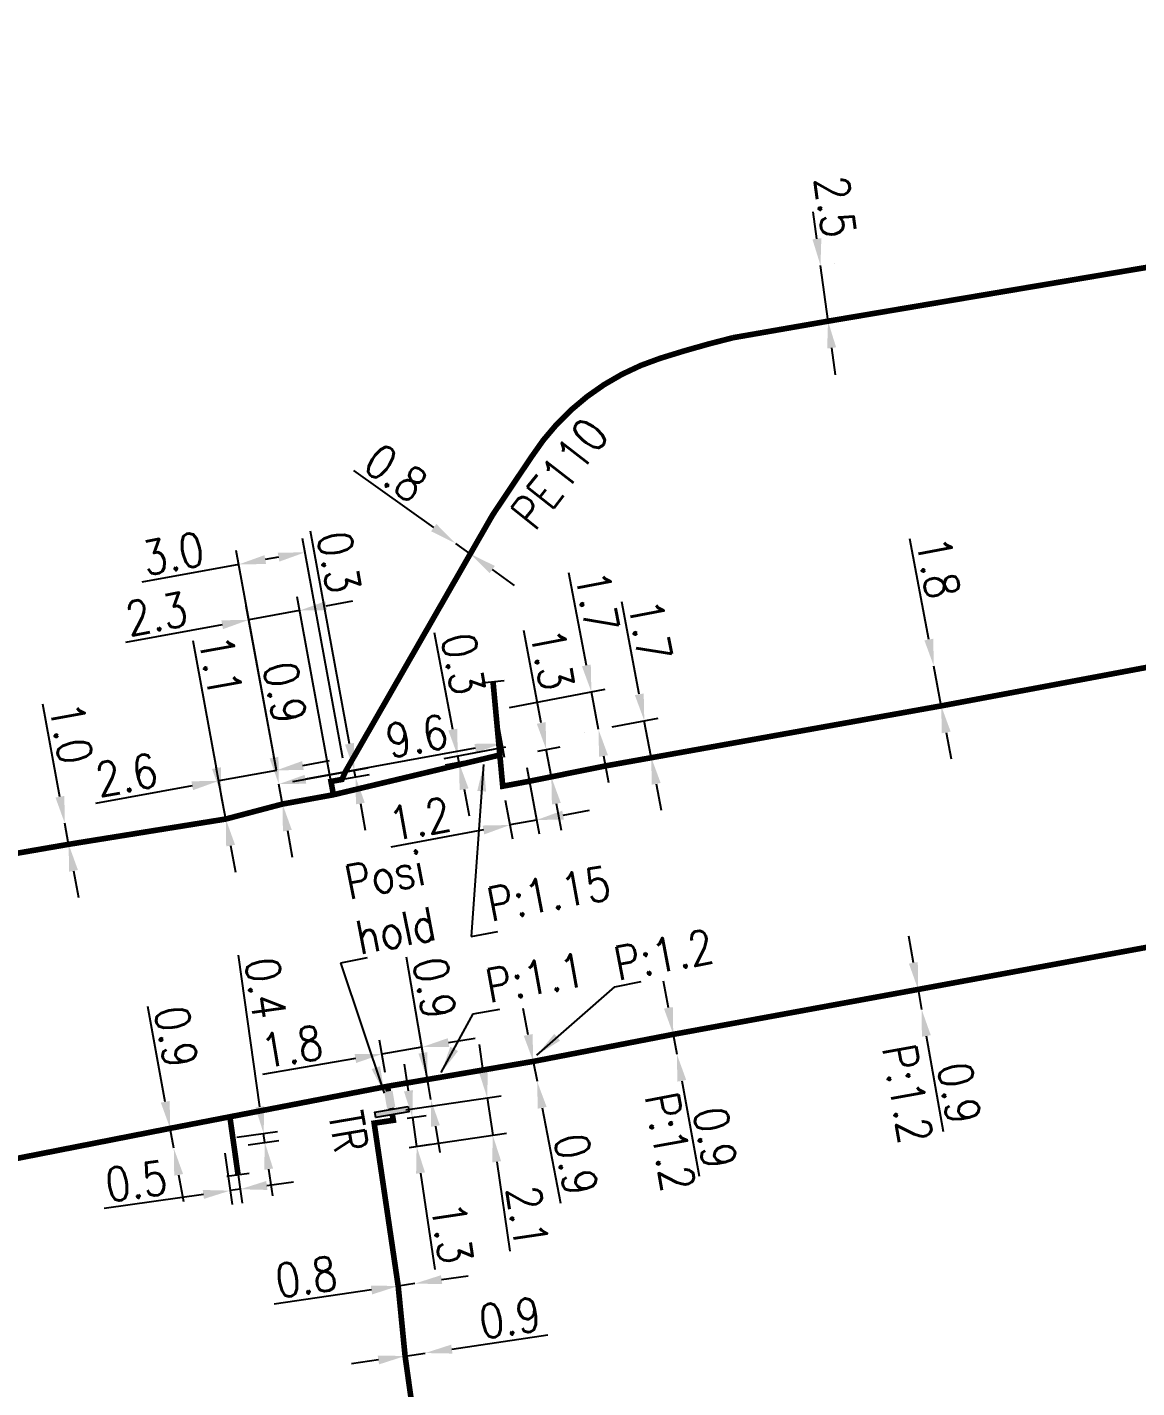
# Model space of a CAD drawing. Header units: millimetres. Extents: x 149996 to 151004, y 126998 to 128018.
# Drawn here: x 150093.6 to 150142.9, y 127905.1 to 127965.6 of the extents above; entities that cross this region are included whole.
import ezdxf
from ezdxf.enums import TextEntityAlignment as Align

# ---------------------------------------------------------------- set-up
doc = ezdxf.new("R2010")
doc.units = ezdxf.units.MM
doc.header["$PDMODE"] = 34
doc.linetypes.add('L_25_AP', pattern=[2000, 1000, 1000])
doc.linetypes.add('L_25_PE', pattern=[2000, 1000, 1000])
doc.layers.get('0').update_dxf_attribs({"linetype": 'CONTINUOUS'})
doc.layers.get('DEFPOINTS').update_dxf_attribs({"linetype": 'CONTINUOUS'})
doc.layers.add('L_150', color=1, linetype='CONTINUOUS')
doc.layers.add('L_340', color=7, linetype='CONTINUOUS')
doc.styles.add('G_ROMANS', font='ROMANS.SHX', dxfattribs={"width": 0.75})
doc.styles.get("Standard").update_dxf_attribs({"font": 'romans.shx', "width": 0.85})
doc.dimstyles.get("Standard").update_dxf_attribs({"dimtxt": 1.5, "dimasz": 1.2, "dimexe": 0.625, "dimexo": 0.625, "dimgap": 0.25, "dimtad": 1, "dimdec": 1, "dimzin": 0, "dimdsep": 46, "dimtxsty": 'Standard', "dimcen": -0.5, "dimadec": 0, "dimazin": 0, "dimtfac": 1, "dimtdec": 1, "dimtmove": 0, "dimatfit": 3, "dimfxl": 0, "dimtolj": 1, "dimtzin": 0, "dimarcsym": 0})

# ---------------------------------------------------------------- blocks, each defined once
blk = doc.blocks.new('*D0')
at = {"layer": 'DEFPOINTS', "color": 0, "linetype": 'Continuous', "transparency": 16777216}
for p in [(150112.656, 127942.627), (150112.656, 127942.627), (150113.306, 127942.161)]:
    blk.add_point(p, dxfattribs=at)
at = {"layer": 'L_150', "color": 0, "linetype": 'Continuous', "lineweight": -2, "transparency": 16777216}
for p, q in [((150111.681, 127943.326), (150108.128, 127945.874)), ((150113.306, 127942.161), (150112.656, 127942.627)), ((150114.281, 127941.462), (150115.256, 127940.762))]:
    blk.add_line(p, q, dxfattribs=at)
at = {"layer": 'L_150', "color": 0, "linetype": 'Continuous', "transparency": 16777216}
for points in [[(150111.797, 127943.489), (150111.564, 127943.164), (150112.656, 127942.627)], [(150114.398, 127941.624), (150114.165, 127941.299), (150113.306, 127942.161)]]:
    blk.add_solid(points, dxfattribs=at)
at = {"layer": 'L_150', "color": 0, "linetype": 'Continuous', "transparency": 16777216, "insert": (150109.999, 127945.762), "char_height": 1.5, "attachment_point": 5, "rotation": 324.35893}
blk.add_mtext('\\A1;0.8', dxfattribs=at)
blk = doc.blocks.new('*D1')
at = {"layer": 'DEFPOINTS', "color": 0, "linetype": 'Continuous', "transparency": 16777216}
for p in [(150128.872, 127954.984), (150128.872, 127954.984), (150129.207, 127952.506)]:
    blk.add_point(p, dxfattribs=at)
at = {"layer": 'L_150', "color": 0, "linetype": 'Continuous', "lineweight": -2, "transparency": 16777216}
for p, q in [((150128.712, 127956.173), (150128.552, 127957.362)), ((150129.207, 127952.506), (150128.872, 127954.984)), ((150129.492, 127955.067), (150129.492, 127955.067)), ((150129.826, 127952.59), (150129.826, 127952.59)), ((150129.367, 127951.317), (150129.528, 127950.128))]:
    blk.add_line(p, q, dxfattribs=at)
at = {"layer": 'L_150', "color": 0, "linetype": 'Continuous', "transparency": 16777216}
for points in [[(150128.91, 127956.2), (150128.514, 127956.146), (150128.872, 127954.984)], [(150129.565, 127951.344), (150129.169, 127951.29), (150129.207, 127952.506)]]:
    blk.add_solid(points, dxfattribs=at)
at = {"layer": 'L_150', "color": 0, "linetype": 'Continuous', "transparency": 16777216, "insert": (150129.529, 127957.595), "char_height": 1.5, "attachment_point": 5, "rotation": 277.68496}
blk.add_mtext('\\A1;2.5', dxfattribs=at)
blk = doc.blocks.new('*D6')
at = {"layer": 'DEFPOINTS', "color": 0, "linetype": 'Continuous', "transparency": 16777216}
for p in [(150103.458, 127939.227), (150104.797, 127931.923), (150107.222, 127931.451)]:
    blk.add_point(p, dxfattribs=at)
at = {"layer": 'L_150', "color": 0, "linetype": 'Continuous', "lineweight": -2, "transparency": 16777216}
for p, q in [((150107.109, 127932.066), (150105.608, 127940.256)), ((150106.901, 127939.858), (150108.081, 127940.074)), ((150104.685, 127932.538), (150103.346, 127939.842)), ((150105.721, 127939.641), (150103.458, 127939.227)), ((150102.278, 127939.01), (150097.978, 127938.222))]:
    blk.add_line(p, q, dxfattribs=at)
at = {"layer": 'L_150', "color": 0, "linetype": 'Continuous', "transparency": 16777216}
for points in [[(150106.865, 127940.055), (150106.937, 127939.661), (150105.721, 127939.641)], [(150102.242, 127939.207), (150102.314, 127938.814), (150103.458, 127939.227)]]:
    blk.add_solid(points, dxfattribs=at)
at = {"layer": 'L_150', "color": 0, "linetype": 'Continuous', "transparency": 16777216, "insert": (150099.358, 127939.492), "char_height": 1.5, "attachment_point": 5, "rotation": 10.38832}
blk.add_mtext('\\A1;2.3', dxfattribs=at)
blk = doc.blocks.new('*D7')
at = {"layer": 'DEFPOINTS', "color": 0, "linetype": 'Continuous', "transparency": 16777216}
for p in [(150108.15, 127932.538), (150104.797, 127931.923), (150107.114, 127932.043)]:
    blk.add_point(p, dxfattribs=at)
at = {"layer": 'L_150', "color": 0, "linetype": 'Continuous', "lineweight": -2, "transparency": 16777216}
for p, q in [((150107.934, 127933.718), (150106.2, 127943.173)), ((150105.412, 127932.036), (150108.765, 127932.65)), ((150107.728, 127932.155), (150108.819, 127932.355)), ((150108.204, 127932.243), (150108.15, 127932.538)), ((150108.421, 127931.062), (150108.637, 127929.882))]:
    blk.add_line(p, q, dxfattribs=at)
at = {"layer": 'L_150', "color": 0, "linetype": 'Continuous', "transparency": 16777216}
for points in [[(150108.13, 127933.754), (150107.737, 127933.682), (150108.15, 127932.538)], [(150108.617, 127931.098), (150108.224, 127931.026), (150108.204, 127932.243)]]:
    blk.add_solid(points, dxfattribs=at)
at = {"layer": 'L_150', "color": 0, "linetype": 'Continuous', "transparency": 16777216, "insert": (150107.47, 127941.794), "char_height": 1.5, "attachment_point": 5, "rotation": 280.38832}
blk.add_mtext('\\A1;0.3', dxfattribs=at)
blk = doc.blocks.new('*D8')
at = {"layer": 'DEFPOINTS', "color": 0, "linetype": 'Continuous', "transparency": 16777216}
for p in [(150103.013, 127941.691), (150107.748, 127932.462), (150104.797, 127931.923)]:
    blk.add_point(p, dxfattribs=at)
at = {"layer": 'L_150', "color": 0, "linetype": 'Continuous', "lineweight": -2, "transparency": 16777216}
for p, q in [((150107.636, 127933.077), (150105.851, 127942.845)), ((150104.685, 127932.538), (150102.9, 127942.305)), ((150104.783, 127942.014), (150104.193, 127941.906)), ((150103.013, 127941.691), (150098.712, 127940.905))]:
    blk.add_line(p, q, dxfattribs=at)
at = {"layer": 'L_150', "color": 0, "linetype": 'Continuous', "transparency": 16777216}
for points in [[(150104.157, 127942.103), (150104.229, 127941.71), (150103.013, 127941.691)], [(150104.747, 127942.211), (150104.819, 127941.817), (150105.964, 127942.23)]]:
    blk.add_solid(points, dxfattribs=at)
at = {"layer": 'L_150', "color": 0, "linetype": 'Continuous', "transparency": 16777216, "insert": (150100.092, 127942.174), "char_height": 1.5, "attachment_point": 5, "rotation": 10.35436}
blk.add_mtext('\\A1;3.0', dxfattribs=at)
blk = doc.blocks.new('*D9')
at = {"layer": 'DEFPOINTS', "color": 0, "linetype": 'Continuous', "transparency": 16777216}
for p in [(150104.797, 127931.923), (150104.797, 127931.923), (150107.222, 127931.451)]:
    blk.add_point(p, dxfattribs=at)
at = {"layer": 'L_150', "color": 0, "linetype": 'Continuous', "lineweight": -2, "transparency": 16777216}
for p, q in [((150104.582, 127933.104), (150103.807, 127937.344)), ((150104.959, 127931.038), (150104.797, 127931.923)), ((150106.607, 127931.339), (150104.344, 127930.925)), ((150105.175, 127929.857), (150105.39, 127928.677))]:
    blk.add_line(p, q, dxfattribs=at)
at = {"layer": 'L_150', "color": 0, "linetype": 'Continuous', "transparency": 16777216}
for points in [[(150104.778, 127933.14), (150104.385, 127933.068), (150104.797, 127931.923)], [(150105.371, 127929.893), (150104.978, 127929.821), (150104.959, 127931.038)]]:
    blk.add_solid(points, dxfattribs=at)
at = {"layer": 'L_150', "color": 0, "linetype": 'Continuous', "transparency": 16777216, "insert": (150105.07, 127935.994), "char_height": 1.5, "attachment_point": 5, "rotation": 280.35436}
blk.add_mtext('\\A1;0.9', dxfattribs=at)
blk = doc.blocks.new('*D499')
at = {"layer": 'DEFPOINTS', "color": 0, "linetype": 'Continuous', "transparency": 16777216}
for p in [(150133.908, 127937.172), (150133.908, 127937.172), (150134.239, 127935.403)]:
    blk.add_point(p, dxfattribs=at)
at = {"layer": 'L_150', "color": 0, "linetype": 'Continuous', "lineweight": -2, "transparency": 16777216}
for p, q in [((150133.687, 127938.351), (150132.849, 127942.836)), ((150134.239, 127935.403), (150133.908, 127937.172)), ((150134.459, 127934.223), (150134.68, 127933.043))]:
    blk.add_line(p, q, dxfattribs=at)
at = {"layer": 'L_150', "color": 0, "linetype": 'Continuous', "transparency": 16777216}
for points in [[(150133.884, 127938.388), (150133.491, 127938.315), (150133.908, 127937.172)], [(150134.656, 127934.26), (150134.263, 127934.186), (150134.239, 127935.403)]]:
    blk.add_solid(points, dxfattribs=at)
at = {"layer": 'L_150', "color": 0, "linetype": 'Continuous', "transparency": 16777216, "insert": (150134.107, 127941.551), "char_height": 1.5, "attachment_point": 5, "rotation": 280.58838}
blk.add_mtext('\\A1;1.8', dxfattribs=at)
blk = doc.blocks.new('*D500')
at = {"layer": 'DEFPOINTS', "color": 0, "linetype": 'Continuous', "transparency": 16777216}
for p in [(150116.68, 127933.464), (150115.697, 127933.28), (150115.927, 127932.051)]:
    blk.add_point(p, dxfattribs=at)
at = {"layer": 'L_150', "color": 0, "linetype": 'Continuous', "lineweight": -2, "transparency": 16777216}
for p, q in [((150116.46, 127934.643), (150115.69, 127938.761)), ((150116.312, 127933.395), (150117.294, 127933.579)), ((150116.91, 127932.235), (150116.68, 127933.464)), ((150116.541, 127932.166), (150117.524, 127932.35)), ((150117.13, 127931.056), (150117.351, 127929.876))]:
    blk.add_line(p, q, dxfattribs=at)
at = {"layer": 'L_150', "color": 0, "linetype": 'Continuous', "transparency": 16777216}
for points in [[(150116.656, 127934.68), (150116.263, 127934.607), (150116.68, 127933.464)], [(150117.327, 127931.092), (150116.934, 127931.019), (150116.91, 127932.235)]]:
    blk.add_solid(points, dxfattribs=at)
at = {"layer": 'L_150', "color": 0, "linetype": 'Continuous', "transparency": 16777216, "insert": (150116.947, 127937.476), "char_height": 1.5, "attachment_point": 5, "rotation": 280.58838}
blk.add_mtext('\\A1;1.3', dxfattribs=at)
blk = doc.blocks.new('*D501')
at = {"layer": 'DEFPOINTS', "color": 0, "linetype": 'Continuous', "transparency": 16777216}
for p in [(150115.486, 127933.689), (150112.751, 127933.171), (150114.619, 127933.219)]:
    blk.add_point(p, dxfattribs=at)
at = {"layer": 'L_150', "color": 0, "linetype": 'Continuous', "lineweight": -2, "transparency": 16777216}
for p, q in [((150112.528, 127934.351), (150111.716, 127938.646)), ((150114.872, 127933.572), (150112.137, 127933.055)), ((150114.005, 127933.103), (150112.192, 127932.761)), ((150112.806, 127932.877), (150112.751, 127933.171)), ((150113.029, 127931.698), (150113.252, 127930.518))]:
    blk.add_line(p, q, dxfattribs=at)
at = {"layer": 'L_150', "color": 0, "linetype": 'Continuous', "transparency": 16777216}
for points in [[(150112.724, 127934.388), (150112.331, 127934.313), (150112.751, 127933.171)], [(150113.226, 127931.735), (150112.833, 127931.66), (150112.806, 127932.877)]]:
    blk.add_solid(points, dxfattribs=at)
at = {"layer": 'L_150', "color": 0, "linetype": 'Continuous', "transparency": 16777216, "insert": (150112.993, 127937.274), "char_height": 1.5, "attachment_point": 5, "rotation": 280.70717}
blk.add_mtext('\\A1;0.3', dxfattribs=at)
blk = doc.blocks.new('*D502')
at = {"layer": 'DEFPOINTS', "color": 0, "linetype": 'Continuous', "transparency": 16777216}
for p in [(150121.041, 127934.739), (150119.004, 127934.354), (150119.31, 127932.733)]:
    blk.add_point(p, dxfattribs=at)
at = {"layer": 'L_150', "color": 0, "linetype": 'Continuous', "lineweight": -2, "transparency": 16777216}
for p, q in [((150120.818, 127935.918), (150120.04, 127940.034)), ((150119.618, 127934.47), (150121.655, 127934.855)), ((150121.347, 127933.118), (150121.041, 127934.739)), ((150119.925, 127932.849), (150121.962, 127933.234)), ((150121.57, 127931.939), (150121.793, 127930.759))]:
    blk.add_line(p, q, dxfattribs=at)
at = {"layer": 'L_150', "color": 0, "linetype": 'Continuous', "transparency": 16777216}
for points in [[(150121.014, 127935.955), (150120.621, 127935.881), (150121.041, 127934.739)], [(150121.767, 127931.976), (150121.374, 127931.901), (150121.347, 127933.118)]]:
    blk.add_solid(points, dxfattribs=at)
at = {"layer": 'L_150', "color": 0, "linetype": 'Continuous', "transparency": 16777216, "insert": (150121.3, 127938.752), "char_height": 1.5, "attachment_point": 5, "rotation": 280.70717}
blk.add_mtext('\\A1;1.7', dxfattribs=at)
blk = doc.blocks.new('*D503')
at = {"layer": 'DEFPOINTS', "color": 0, "linetype": 'Continuous', "transparency": 16777216}
for p in [(150114.433, 127935.22), (150119.004, 127934.354), (150119.004, 127934.354)]:
    blk.add_point(p, dxfattribs=at)
at = {"layer": 'L_340', "color": 0, "linetype": 'Continuous', "lineweight": -2, "transparency": 16777216}
for p, q in [((150118.465, 127937.203), (150117.687, 127941.32)), ((150115.047, 127935.336), (150119.302, 127936.14)), ((150119.004, 127934.354), (150118.688, 127936.024)), ((150118.39, 127934.238), (150118.39, 127934.238)), ((150119.227, 127933.175), (150119.45, 127931.996))]:
    blk.add_line(p, q, dxfattribs=at)
at = {"layer": 'L_340', "color": 0, "linetype": 'Continuous', "transparency": 16777216}
for points in [[(150118.662, 127937.24), (150118.269, 127937.166), (150118.688, 127936.024)], [(150119.423, 127933.212), (150119.03, 127933.138), (150119.004, 127934.354)]]:
    blk.add_solid(points, dxfattribs=at)
at = {"layer": 'L_340', "color": 0, "linetype": 'Continuous', "transparency": 16777216, "insert": (150118.947, 127940.037), "char_height": 1.5, "attachment_point": 5, "rotation": 280.70717}
blk.add_mtext('\\A1;1.7', dxfattribs=at)
blk = doc.blocks.new('*D504')
at = {"layer": 'DEFPOINTS', "color": 0, "linetype": 'Continuous', "transparency": 16777216}
for p in [(150114.433, 127935.22), (150104.797, 127931.923), (150104.797, 127931.923)]:
    blk.add_point(p, dxfattribs=at)
at = {"layer": 'L_340', "color": 0, "linetype": 'Continuous', "lineweight": -2, "transparency": 16777216}
for p, q in [((150114.546, 127934.605), (150114.817, 127933.119)), ((150113.524, 127933.518), (150105.978, 127932.139))]:
    blk.add_line(p, q, dxfattribs=at)
at = {"layer": 'L_340', "color": 0, "linetype": 'Continuous', "transparency": 16777216}
for points in [[(150113.489, 127933.714), (150113.56, 127933.321), (150114.705, 127933.733)], [(150105.942, 127932.336), (150106.014, 127931.942), (150104.797, 127931.923)]]:
    blk.add_solid(points, dxfattribs=at)
at = {"layer": 'L_340', "color": 0, "linetype": 'Continuous', "transparency": 16777216, "insert": (150110.929, 127934.06), "char_height": 1.5, "attachment_point": 5, "rotation": 10.35436}
blk.add_mtext('\\A1;9.6', dxfattribs=at)
blk = doc.blocks.new('*D505')
at = {"layer": 'DEFPOINTS', "color": 0, "linetype": 'Continuous', "transparency": 16777216}
for p in [(150115.697, 127933.28), (150114.748, 127931.831), (150115.07, 127930.107)]:
    blk.add_point(p, dxfattribs=at)
at = {"layer": 'L_150', "color": 0, "linetype": 'Continuous', "lineweight": -2, "transparency": 16777216}
for p, q in [((150115.812, 127932.666), (150116.364, 127929.713)), ((150114.862, 127931.217), (150115.185, 127929.492)), ((150117.429, 127930.548), (150118.609, 127930.768)), ((150113.89, 127929.886), (150109.772, 127929.116)), ((150116.249, 127930.327), (150115.07, 127930.107))]:
    blk.add_line(p, q, dxfattribs=at)
at = {"layer": 'L_150', "color": 0, "linetype": 'Continuous', "transparency": 16777216}
for points in [[(150117.392, 127930.744), (150117.466, 127930.351), (150116.249, 127930.327)], [(150113.854, 127930.083), (150113.927, 127929.689), (150115.07, 127930.107)]]:
    blk.add_solid(points, dxfattribs=at)
at = {"layer": 'L_150', "color": 0, "linetype": 'Continuous', "transparency": 16777216, "insert": (150111.058, 127930.374), "char_height": 1.5, "attachment_point": 5, "rotation": 10.58838}
blk.add_mtext('\\A1;1.2', dxfattribs=at)
blk = doc.blocks.new('*D506')
at = {"layer": 'DEFPOINTS', "color": 0, "linetype": 'Continuous', "transparency": 16777216}
for p in [(150104.797, 127931.923), (150104.797, 127931.923), (150104.959, 127931.038)]:
    blk.add_point(p, dxfattribs=at)
at = {"layer": 'L_150', "color": 0, "linetype": 'Continuous', "lineweight": -2, "transparency": 16777216}
for p, q in [((150104.582, 127933.104), (150103.807, 127937.344)), ((150104.959, 127931.038), (150104.797, 127931.923)), ((150105.175, 127929.857), (150105.39, 127928.677))]:
    blk.add_line(p, q, dxfattribs=at)
at = {"layer": 'L_150', "color": 0, "linetype": 'Continuous', "transparency": 16777216}
for points in [[(150104.778, 127933.14), (150104.385, 127933.068), (150104.797, 127931.923)], [(150105.371, 127929.893), (150104.978, 127929.821), (150104.959, 127931.038)]]:
    blk.add_solid(points, dxfattribs=at)
at = {"layer": 'L_150', "color": 0, "linetype": 'Continuous', "transparency": 16777216, "insert": (150105.07, 127935.994), "char_height": 1.5, "attachment_point": 5, "rotation": 280.35436}
blk.add_mtext('\\A1;0.9', dxfattribs=at)
blk = doc.blocks.new('*D507')
at = {"layer": 'DEFPOINTS', "color": 0, "linetype": 'Continuous', "transparency": 16777216}
for p in [(150095.282, 127930.183), (150095.282, 127930.183), (150095.454, 127929.248)]:
    blk.add_point(p, dxfattribs=at)
at = {"layer": 'L_150', "color": 0, "linetype": 'Continuous', "lineweight": -2, "transparency": 16777216}
for p, q in [((150095.066, 127931.363), (150094.311, 127935.484)), ((150095.454, 127929.248), (150095.282, 127930.183)), ((150095.67, 127928.068), (150095.887, 127926.888))]:
    blk.add_line(p, q, dxfattribs=at)
at = {"layer": 'L_150', "color": 0, "linetype": 'Continuous', "transparency": 16777216}
for points in [[(150095.263, 127931.399), (150094.869, 127931.327), (150095.282, 127930.183)], [(150095.867, 127928.104), (150095.473, 127928.032), (150095.454, 127929.248)]]:
    blk.add_solid(points, dxfattribs=at)
at = {"layer": 'L_150', "color": 0, "linetype": 'Continuous', "transparency": 16777216, "insert": (150095.564, 127934.194), "char_height": 1.5, "attachment_point": 5, "rotation": 280.38832}
blk.add_mtext('\\A1;1.0', dxfattribs=at)
blk = doc.blocks.new('*D508')
at = {"layer": 'DEFPOINTS', "color": 0, "linetype": 'Continuous', "transparency": 16777216}
for p in [(150104.685, 127932.536), (150104.797, 127931.923), (150102.438, 127930.372)]:
    blk.add_point(p, dxfattribs=at)
at = {"layer": 'L_150', "color": 0, "linetype": 'Continuous', "lineweight": -2, "transparency": 16777216}
for p, q in [((150104.685, 127932.538), (150104.573, 127933.151)), ((150105.866, 127932.752), (150107.046, 127932.967)), ((150102.325, 127930.987), (150102.015, 127932.683)), ((150104.685, 127932.536), (150102.128, 127932.069)), ((150100.947, 127931.853), (150096.647, 127931.067))]:
    blk.add_line(p, q, dxfattribs=at)
at = {"layer": 'L_150', "color": 0, "linetype": 'Continuous', "transparency": 16777216}
for points in [[(150105.83, 127932.948), (150105.902, 127932.555), (150104.685, 127932.536)], [(150100.911, 127932.05), (150100.983, 127931.656), (150102.128, 127932.069)]]:
    blk.add_solid(points, dxfattribs=at)
at = {"layer": 'L_150', "color": 0, "linetype": 'Continuous', "transparency": 16777216, "insert": (150098.027, 127932.336), "char_height": 1.5, "attachment_point": 5, "rotation": 10.35436}
blk.add_mtext('\\A1;2.6', dxfattribs=at)
blk = doc.blocks.new('*D509')
at = {"layer": 'DEFPOINTS', "color": 0, "linetype": 'Continuous', "transparency": 16777216}
for p in [(150102.24, 127931.454), (150102.24, 127931.454), (150102.438, 127930.372)]:
    blk.add_point(p, dxfattribs=at)
at = {"layer": 'L_150', "color": 0, "linetype": 'Continuous', "lineweight": -2, "transparency": 16777216}
for p, q in [((150102.024, 127932.635), (150100.99, 127938.294)), ((150102.438, 127930.372), (150102.24, 127931.454)), ((150102.653, 127929.192), (150102.869, 127928.011))]:
    blk.add_line(p, q, dxfattribs=at)
at = {"layer": 'L_150', "color": 0, "linetype": 'Continuous', "transparency": 16777216}
for points in [[(150102.221, 127932.671), (150101.827, 127932.599), (150102.24, 127931.454)], [(150102.85, 127929.228), (150102.456, 127929.156), (150102.438, 127930.372)]]:
    blk.add_solid(points, dxfattribs=at)
at = {"layer": 'L_150', "color": 0, "linetype": 'Continuous', "transparency": 16777216, "insert": (150102.21, 127937.182), "char_height": 1.5, "attachment_point": 5, "rotation": 280.35436}
blk.add_mtext('\\A1;1.1', dxfattribs=at)
blk = doc.blocks.new('*D540')
at = {"layer": 'DEFPOINTS', "color": 0, "linetype": 'Continuous', "transparency": 16777216}
for p in [(150133.21, 127922.796), (150133.367, 127921.91), (150133.367, 127921.91)]:
    blk.add_point(p, dxfattribs=at)
at = {"layer": 'L_150', "color": 0, "linetype": 'Continuous', "lineweight": -2, "transparency": 16777216}
for p, q in [((150133, 127923.978), (150132.791, 127925.159)), ((150133.21, 127922.796), (150133.367, 127921.91)), ((150133.576, 127920.728), (150134.328, 127916.483))]:
    blk.add_line(p, q, dxfattribs=at)
at = {"layer": 'L_150', "color": 0, "linetype": 'Continuous', "transparency": 16777216}
for points in [[(150133.197, 127924.012), (150132.803, 127923.943), (150133.21, 127922.796)], [(150133.773, 127920.763), (150133.379, 127920.693), (150133.367, 127921.91)]]:
    blk.add_solid(points, dxfattribs=at)
at = {"layer": 'L_150', "color": 0, "linetype": 'Continuous', "transparency": 16777216, "insert": (150135.041, 127918.189), "char_height": 1.5, "attachment_point": 5, "rotation": 280.04581}
blk.add_mtext('\\A1;0.9', dxfattribs=at)
blk = doc.blocks.new('*D541')
at = {"layer": 'DEFPOINTS', "color": 0, "linetype": 'Continuous', "transparency": 16777216}
for p in [(150122.328, 127920.799), (150122.49, 127919.913), (150122.49, 127919.913)]:
    blk.add_point(p, dxfattribs=at)
at = {"layer": 'L_150', "color": 0, "linetype": 'Continuous', "lineweight": -2, "transparency": 16777216}
for p, q in [((150122.111, 127921.979), (150121.895, 127923.159)), ((150122.328, 127920.799), (150122.49, 127919.913)), ((150122.707, 127918.733), (150123.485, 127914.493))]:
    blk.add_line(p, q, dxfattribs=at)
at = {"layer": 'L_150', "color": 0, "linetype": 'Continuous', "transparency": 16777216}
for points in [[(150122.308, 127922.015), (150121.915, 127921.943), (150122.328, 127920.799)], [(150122.904, 127918.769), (150122.51, 127918.697), (150122.49, 127919.913)]]:
    blk.add_solid(points, dxfattribs=at)
at = {"layer": 'L_150', "color": 0, "linetype": 'Continuous', "transparency": 16777216, "insert": (150124.188, 127916.203), "char_height": 1.5, "attachment_point": 5, "rotation": 280.40124}
blk.add_mtext('\\A1;0.9', dxfattribs=at)
blk = doc.blocks.new('*D542')
at = {"layer": 'DEFPOINTS', "color": 0, "linetype": 'Continuous', "transparency": 16777216}
for p in [(150116.105, 127919.596), (150116.276, 127918.712), (150116.276, 127918.712)]:
    blk.add_point(p, dxfattribs=at)
at = {"layer": 'L_150', "color": 0, "linetype": 'Continuous', "lineweight": -2, "transparency": 16777216}
for p, q in [((150115.877, 127920.774), (150115.65, 127921.952)), ((150116.105, 127919.596), (150116.276, 127918.712)), ((150116.504, 127917.534), (150117.322, 127913.301))]:
    blk.add_line(p, q, dxfattribs=at)
at = {"layer": 'L_150', "color": 0, "linetype": 'Continuous', "transparency": 16777216}
for points in [[(150116.074, 127920.812), (150115.681, 127920.736), (150116.105, 127919.596)], [(150116.7, 127917.572), (150116.307, 127917.496), (150116.276, 127918.712)]]:
    blk.add_solid(points, dxfattribs=at)
at = {"layer": 'L_150', "color": 0, "linetype": 'Continuous', "transparency": 16777216, "insert": (150118.008, 127915.018), "char_height": 1.5, "attachment_point": 5, "rotation": 280.94156}
blk.add_mtext('\\A1;0.9', dxfattribs=at)
blk = doc.blocks.new('*D543')
at = {"layer": 'DEFPOINTS', "color": 0, "linetype": 'Continuous', "transparency": 16777216}
for p in [(150111.4, 127918.792), (150111.552, 127917.905), (150111.552, 127917.905)]:
    blk.add_point(p, dxfattribs=at)
at = {"layer": 'L_150', "color": 0, "linetype": 'Continuous', "lineweight": -2, "transparency": 16777216}
for p, q in [((150111.198, 127919.975), (150110.472, 127924.224)), ((150111.552, 127917.905), (150111.4, 127918.792)), ((150111.754, 127916.722), (150111.956, 127915.539))]:
    blk.add_line(p, q, dxfattribs=at)
at = {"layer": 'L_150', "color": 0, "linetype": 'Continuous', "transparency": 16777216}
for points in [[(150111.396, 127920.009), (150111.001, 127919.941), (150111.4, 127918.792)], [(150111.951, 127916.756), (150111.557, 127916.688), (150111.552, 127917.905)]]:
    blk.add_solid(points, dxfattribs=at)
at = {"layer": 'L_150', "color": 0, "linetype": 'Continuous', "transparency": 16777216, "insert": (150111.72, 127922.859), "char_height": 1.5, "attachment_point": 5, "rotation": 279.69445}
blk.add_mtext('\\A1;0.9', dxfattribs=at)
blk = doc.blocks.new('*D544')
at = {"layer": 'DEFPOINTS', "color": 0, "linetype": 'Continuous', "transparency": 16777216}
for p in [(150111.155, 127920.229), (150109.626, 127918.489), (150111.552, 127917.905)]:
    blk.add_point(p, dxfattribs=at)
at = {"layer": 'L_150', "color": 0, "linetype": 'Continuous', "lineweight": -2, "transparency": 16777216}
for p, q in [((150111.447, 127918.521), (150111.05, 127920.845)), ((150109.521, 127919.105), (150109.276, 127920.541)), ((150111.155, 127920.229), (150109.381, 127919.925)), ((150112.338, 127920.431), (150113.521, 127920.633)), ((150108.198, 127919.723), (150104.068, 127919.018))]:
    blk.add_line(p, q, dxfattribs=at)
at = {"layer": 'L_150', "color": 0, "linetype": 'Continuous', "transparency": 16777216}
for points in [[(150112.304, 127920.628), (150112.372, 127920.233), (150111.155, 127920.229)], [(150108.164, 127919.92), (150108.232, 127919.526), (150109.381, 127919.925)]]:
    blk.add_solid(points, dxfattribs=at)
at = {"layer": 'L_150', "color": 0, "linetype": 'Continuous', "transparency": 16777216, "insert": (150105.373, 127920.255), "char_height": 1.5, "attachment_point": 5, "rotation": 9.69445}
blk.add_mtext('\\A1;1.8', dxfattribs=at)
blk = doc.blocks.new('*D545')
at = {"layer": 'DEFPOINTS', "color": 0, "linetype": 'Continuous', "transparency": 16777216}
for p in [(150109.821, 127917.348), (150114.304, 127916.318), (150109.964, 127915.679)]:
    blk.add_point(p, dxfattribs=at)
at = {"layer": 'L_340', "color": 0, "linetype": 'Continuous', "lineweight": -2, "transparency": 16777216}
for p, q in [((150113.885, 127919.161), (150113.71, 127920.348)), ((150110.439, 127917.44), (150114.678, 127918.065)), ((150114.06, 127917.973), (150114.304, 127916.318)), ((150110.582, 127915.77), (150114.922, 127916.41)), ((150114.479, 127915.131), (150115.063, 127911.167))]:
    blk.add_line(p, q, dxfattribs=at)
at = {"layer": 'L_340', "color": 0, "linetype": 'Continuous', "transparency": 16777216}
for points in [[(150114.083, 127919.19), (150113.687, 127919.131), (150114.06, 127917.973)], [(150114.677, 127915.16), (150114.281, 127915.102), (150114.304, 127916.318)]]:
    blk.add_solid(points, dxfattribs=at)
at = {"layer": 'L_340', "color": 0, "linetype": 'Continuous', "transparency": 16777216, "insert": (150115.848, 127912.701), "char_height": 1.5, "attachment_point": 5, "rotation": 278.38683}
blk.add_mtext('\\A1;2.1', dxfattribs=at)
blk = doc.blocks.new('*D546')
at = {"layer": 'DEFPOINTS', "color": 0, "linetype": 'Continuous', "transparency": 16777216}
for p in [(150109.885, 127916.977), (150109.964, 127915.679), (150110.921, 127915.82)]:
    blk.add_point(p, dxfattribs=at)
at = {"layer": 'L_150', "color": 0, "linetype": 'Continuous', "lineweight": -2, "transparency": 16777216}
for p, q in [((150110.557, 127918.289), (150110.381, 127919.476)), ((150110.503, 127917.068), (150111.35, 127917.193)), ((150110.732, 127917.101), (150110.921, 127915.82)), ((150110.582, 127915.77), (150111.539, 127915.911)), ((150111.096, 127914.632), (150111.728, 127910.346))]:
    blk.add_line(p, q, dxfattribs=at)
at = {"layer": 'L_150', "color": 0, "linetype": 'Continuous', "transparency": 16777216}
for points in [[(150110.754, 127918.318), (150110.359, 127918.259), (150110.732, 127917.101)], [(150111.293, 127914.662), (150110.898, 127914.603), (150110.921, 127915.82)]]:
    blk.add_solid(points, dxfattribs=at)
at = {"layer": 'L_150', "color": 0, "linetype": 'Continuous', "transparency": 16777216, "insert": (150112.499, 127911.97), "char_height": 1.5, "attachment_point": 5, "rotation": 278.38683}
blk.add_mtext('\\A1;1.3', dxfattribs=at)
blk = doc.blocks.new('*D547')
at = {"layer": 'DEFPOINTS', "color": 0, "linetype": 'Continuous', "transparency": 16777216}
for p in [(150110.101, 127909.609), (150110.843, 127909.718), (150110.843, 127909.718)]:
    blk.add_point(p, dxfattribs=at)
at = {"layer": 'L_150', "color": 0, "linetype": 'Continuous', "lineweight": -2, "transparency": 16777216}
for p, q in [((150112.03, 127909.893), (150113.217, 127910.068)), ((150108.914, 127909.434), (150104.589, 127908.796)), ((150110.843, 127909.718), (150110.101, 127909.609))]:
    blk.add_line(p, q, dxfattribs=at)
at = {"layer": 'L_150', "color": 0, "linetype": 'Continuous', "transparency": 16777216}
for points in [[(150112.001, 127910.091), (150112.059, 127909.695), (150110.843, 127909.718)], [(150108.884, 127909.632), (150108.943, 127909.236), (150110.101, 127909.609)]]:
    blk.add_solid(points, dxfattribs=at)
at = {"layer": 'L_150', "color": 0, "linetype": 'Continuous', "transparency": 16777216, "insert": (150106.012, 127910.017), "char_height": 1.5, "attachment_point": 5, "rotation": 8.38683}
blk.add_mtext('\\A1;0.8', dxfattribs=at)
blk = doc.blocks.new('*D548')
at = {"layer": 'DEFPOINTS', "color": 0, "linetype": 'Continuous', "transparency": 16777216}
for p in [(150110.408, 127906.498), (150111.298, 127906.63), (150111.298, 127906.63)]:
    blk.add_point(p, dxfattribs=at)
at = {"layer": 'L_150', "color": 0, "linetype": 'Continuous', "lineweight": -2, "transparency": 16777216}
for p, q in [((150112.485, 127906.805), (150116.75, 127907.433)), ((150109.22, 127906.323), (150108.033, 127906.148)), ((150110.408, 127906.498), (150111.298, 127906.63))]:
    blk.add_line(p, q, dxfattribs=at)
at = {"layer": 'L_150', "color": 0, "linetype": 'Continuous', "transparency": 16777216}
for points in [[(150112.456, 127907.003), (150112.514, 127906.607), (150111.298, 127906.63)], [(150109.191, 127906.521), (150109.25, 127906.126), (150110.408, 127906.498)]]:
    blk.add_solid(points, dxfattribs=at)
at = {"layer": 'L_150', "color": 0, "linetype": 'Continuous', "transparency": 16777216, "insert": (150115.065, 127908.196), "char_height": 1.5, "attachment_point": 5, "rotation": 8.38683}
blk.add_mtext('\\A1;0.9', dxfattribs=at)
blk = doc.blocks.new('*D550')
at = {"layer": 'DEFPOINTS', "color": 0, "linetype": 'Continuous', "transparency": 16777216}
for p in [(150099.965, 127916.62), (150100.127, 127915.734), (150100.127, 127915.734)]:
    blk.add_point(p, dxfattribs=at)
at = {"layer": 'L_150', "color": 0, "linetype": 'Continuous', "lineweight": -2, "transparency": 16777216}
for p, q in [((150099.748, 127917.8), (150098.971, 127922.04)), ((150100.127, 127915.734), (150099.965, 127916.62)), ((150100.343, 127914.554), (150100.56, 127913.374))]:
    blk.add_line(p, q, dxfattribs=at)
at = {"layer": 'L_150', "color": 0, "linetype": 'Continuous', "transparency": 16777216}
for points in [[(150099.945, 127917.836), (150099.551, 127917.764), (150099.965, 127916.62)], [(150100.54, 127914.59), (150100.147, 127914.518), (150100.127, 127915.734)]]:
    blk.add_solid(points, dxfattribs=at)
at = {"layer": 'L_150', "color": 0, "linetype": 'Continuous', "transparency": 16777216, "insert": (150100.235, 127920.691), "char_height": 1.5, "attachment_point": 5, "rotation": 280.39065}
blk.add_mtext('\\A1;0.9', dxfattribs=at)
blk = doc.blocks.new('*D551')
at = {"layer": 'DEFPOINTS', "color": 0, "linetype": 'Continuous', "transparency": 16777216}
for p in [(150102.307, 127916.134), (150102.808, 127915.801), (150102.629, 127913.85)]:
    blk.add_point(p, dxfattribs=at)
at = {"layer": 'L_340', "color": 0, "linetype": 'Continuous', "lineweight": -2, "transparency": 16777216}
for p, q in [((150102.394, 127915.515), (150102.717, 127913.231)), ((150102.896, 127915.182), (150103.162, 127913.294)), ((150104.263, 127914.08), (150105.451, 127914.248)), ((150101.441, 127913.682), (150097.027, 127913.059)), ((150103.075, 127913.912), (150102.629, 127913.85))]:
    blk.add_line(p, q, dxfattribs=at)
at = {"layer": 'L_340', "color": 0, "linetype": 'Continuous', "transparency": 16777216}
for points in [[(150104.235, 127914.278), (150104.291, 127913.882), (150103.075, 127913.912)], [(150101.413, 127913.88), (150101.469, 127913.484), (150102.629, 127913.85)]]:
    blk.add_solid(points, dxfattribs=at)
at = {"layer": 'L_340', "color": 0, "linetype": 'Continuous', "transparency": 16777216, "insert": (150098.457, 127914.271), "char_height": 1.5, "attachment_point": 5, "rotation": 8.03249}
blk.add_mtext('\\A1;0.5', dxfattribs=at)
blk = doc.blocks.new('*D552')
at = {"layer": 'DEFPOINTS', "color": 0, "linetype": 'Continuous', "transparency": 16777216}
for p in [(150102.307, 127916.134), (150104.12, 127916.39), (150102.808, 127915.801)]:
    blk.add_point(p, dxfattribs=at)
at = {"layer": 'L_340', "color": 0, "linetype": 'Continuous', "lineweight": -2, "transparency": 16777216}
for p, q in [((150103.952, 127917.578), (150103.001, 127924.315)), ((150102.926, 127916.222), (150104.738, 127916.477)), ((150103.427, 127915.888), (150104.794, 127916.081)), ((150104.175, 127915.994), (150104.12, 127916.39)), ((150104.343, 127914.806), (150104.511, 127913.617))]:
    blk.add_line(p, q, dxfattribs=at)
at = {"layer": 'L_340', "color": 0, "linetype": 'Continuous', "transparency": 16777216}
for points in [[(150104.15, 127917.606), (150103.754, 127917.55), (150104.12, 127916.39)], [(150104.541, 127914.834), (150104.145, 127914.778), (150104.175, 127915.994)]]:
    blk.add_solid(points, dxfattribs=at)
at = {"layer": 'L_340', "color": 0, "linetype": 'Continuous', "transparency": 16777216, "insert": (150104.217, 127922.854), "char_height": 1.5, "attachment_point": 5, "rotation": 278.03249}
blk.add_mtext('\\A1;0.4', dxfattribs=at)
blk = doc.blocks.new('L_340_07')
at = {"color": 0, "linetype": 'Continuous', "const_width": 0.25, "flags": 128}
blk.add_lwpolyline([(0, 0), (1.25, 0)], dxfattribs=at)
at = {"color": 0, "linetype": 'Continuous', "flags": 128}
blk.add_lwpolyline([(1.25, -0.5), (1.25, 0.5)], dxfattribs=at)
at = {"color": 0, "linetype": 'Continuous', "style": 'G_ROMANS', "width": 0.75, "flags": 3}
for tag, p in [('DEF_LEG', (0.723, -3.465)), ('DEF_COUP', (0.723, -5.965)), ('DEF_TYPE', (0.723, -8.465))]:
    blk.add_attdef(tag, text='', height=1.2, dxfattribs=at).set_placement(p, align=Align.MIDDLE)
blk = doc.blocks.new('L_340_02')
at = {"color": 0, "linetype": 'Continuous'}
blk.add_solid([(-0.75, 0.5), (0.75, 0.5), (-0.75, 0), (0.75, 0)], dxfattribs=at)
at = {"color": 0, "linetype": 'Continuous', "width": 0.75, "flags": 3}
for tag, p in [('DEF_LEG', (0, -4.5)), ('DEF_COUP', (0, -7)), ('DEF_TYPE', (0, -9.5))]:
    blk.add_attdef(tag, text='', height=1.2, dxfattribs=at).set_placement(p, align=Align.MIDDLE)
blk = doc.blocks.new('L_340_19')
at = {"linetype": 'Continuous'}
blk.add_hatch(color=0, dxfattribs=at).paths.add_polyline_path([(0.125, 0.75), (-0.125, 0.75), (-0.125, -0.75), (0.125, -0.75)])
at = {"color": 0, "linetype": 'Continuous'}
blk.add_lwpolyline([(-0.125, 0.75), (0.125, 0.75), (0.125, -0.75), (-0.125, -0.75)], close=True, dxfattribs=at)
at = {"color": 0, "linetype": 'Continuous', "style": 'G_ROMANS', "width": 0.75}
for tag, height, flags, p in [('TR', 1.5, 8, (0, 3)), ('DEF_LEG', 1.2, 3, (0, -5)), ('DEF_COUP', 1.2, 3, (0, -7.5)), ('DEF_TYPE', 1.2, 3, (0, -10))]:
    blk.add_attdef(tag, text='', height=height, dxfattribs=dict(at, flags=flags)).set_placement(p, align=Align.MIDDLE)

msp = doc.modelspace()

# ---------------------------------------------------------------- linework, layer by layer
at = {"layer": 'L_150', "linetype": 'L_25_AP', "const_width": 0.25, "flags": 128}
for points in [[(150000, 127898.157), (150003.444, 127898.808), (150009.539, 127899.913), (150015.676, 127901.019), (150027.704, 127903.205), (150039.556, 127905.384), (150045.396, 127906.429), (150055.276, 127908.297), (150066.199, 127910.304), (150072.242, 127911.494), (150086.839, 127914.093), (150091.43, 127914.944), (150099.965, 127916.62), (150102.62, 127917.134), (150109.626, 127918.489), (150111.4, 127918.792), (150116.105, 127919.596), (150122.328, 127920.799), (150133.21, 127922.796), (150144.116, 127924.806), (150157.449, 127927.268), (150166.587, 127929.627), (150178.172, 127932.451), (150192.73, 127936.674), (150203.804, 127941.57), (150209.104, 127944.151), (150219.719, 127950.404), (150225.39, 127953.739), (150233.245, 127958.241), (150237.368, 127960.89), (150247.82, 127967.372), (150249.35, 127968.319), (150256.347, 127972.679), (150265.273, 127978.264), (150277.981, 127986.208), (150284.099, 127989.743), (150293.509, 127995.69), (150300.7, 128000)], [(150109.626, 127918.489), (150109.664, 127918.266)], [(150102.808, 127915.801), (150102.62, 127917.134)], [(150109.791, 127917.526), (150109.8, 127917.472)]]:
    msp.add_lwpolyline(points, dxfattribs=at)
at = {"layer": 'L_150', "linetype": 'L_25_PE', "const_width": 0.25, "flags": 128}
msp.add_lwpolyline([(150107.222, 127931.451), (150107.114, 127932.043), (150107.605, 127932.133), (150107.748, 127932.464), (150113.306, 127942.161), (150114.221, 127943.756, -0.01738), (150114.404, 127944.052), (150116.016, 127946.46, -0.173693), (150121.747, 127950.856, -0.017464), (150124.991, 127951.773), (150129.207, 127952.506), (150160.55, 127957.798), (150171.119, 127959.497, 0.382852), (150174.257, 127964.029), (150170.687, 127979.322), (150165.577, 127998.887), (150165.286, 128000.001)], format="xyb", dxfattribs=at)
for points in [[(150114.433, 127935.22), (150114.619, 127933.219), (150114.748, 127931.831), (150115.927, 127932.051), (150119.31, 127932.733), (150134.239, 127935.403), (150156.791, 127939.629), (150166.401, 127941.529), (150172.764, 127942.842), (150179.588, 127944.873), (150185.673, 127946.73), (150185.673, 127946.73), (150193.623, 127949.907), (150200.37, 127952.603), (150207.649, 127956.886), (150210.389, 127958.568), (150210.815, 127958.83), (150218.745, 127963.985), (150223.408, 127966.91), (150228.225, 127970.007), (150240.923, 127977.536), (150252.535, 127985.121), (150264.334, 127992.517), (150271.474, 127996.887), (150275.129, 127998.978), (150276.921, 128000)], [(150000, 127911.612), (150000.771, 127911.797), (150006.191, 127912.831), (150011.796, 127913.869), (150017.745, 127914.848), (150026.014, 127916.197), (150036.182, 127917.901), (150053.097, 127921.344), (150062.569, 127923.049), (150072.993, 127925.019), (150090.871, 127928.455), (150095.454, 127929.248), (150102.438, 127930.372), (150104.959, 127931.038), (150107.222, 127931.451), (150114.619, 127933.219)], [(150109.842, 127917.225), (150109.885, 127916.977), (150109.033, 127916.851), (150110.101, 127909.609), (150110.408, 127906.498), (150111.914, 127895.76), (150112.87, 127890.217), (150116.076, 127867.471), (150116.85, 127862.397), (150117.497, 127858.211), (150118.289, 127852.108), (150118.878, 127847.497), (150120.482, 127836.905), (150122.497, 127823.008), (150125.44, 127802.901), (150126.816, 127793.635), (150127.54, 127788.397), (150128.36, 127782.82), (150129.226, 127776.713), (150129.964, 127771.167), (150130.782, 127766.862), (150132.151, 127756.832), (150132.488, 127753.211), (150133.764, 127743.73), (150134.483, 127738.672), (150136.131, 127727.525), (150137.829, 127714.718), (150138.762, 127708.12), (150139.253, 127704.848), (150140.448, 127701.582), (150141.881, 127692.209), (150142.13, 127686.482), (150142.691, 127684.164)]]:
    msp.add_lwpolyline(points, dxfattribs=at)

# ---------------------------------------------------------------- block references
at = {"layer": 'L_340'}
for p, rotation in [((150114.433, 127935.22), 95.2961056888151), ((150102.808, 127915.801), 278.0324946496286)]:
    msp.add_blockref('L_340_07', p, dxfattribs=dict(at, rotation=rotation))
at = {"layer": 'L_340', "xscale": 0.500000000002769, "yscale": 0.75, "zscale": 0.5, "rotation": 279.6944491968241}
msp.add_blockref('L_340_02', (150109.543, 127917.864), dxfattribs=at)
at = {"layer": 'L_340'}
ref = msp.add_blockref('L_340_19', (150109.821, 127917.348), dxfattribs=dict(at, rotation=279.6944491968241))
ref.add_attrib('TR', 'TR', dxfattribs={"layer": '0', "color": 0, "linetype": 'Continuous', "height": 1.5, "rotation": 279.69445, "width": 0.75, "flags": 8}).set_placement((150107.887, 127916.487), align=Align.MIDDLE)

# ---------------------------------------------------------------- texts
at = {"layer": 'L_150', "linetype": 'Continuous', "width": 0.85}
msp.add_text('PE110', height=1.5, rotation=52.09255, dxfattribs=at).set_placement((150117.267, 127945.738), align=Align.MIDDLE)
at = {"layer": 'L_150', "linetype": 'Continuous', "char_height": 1.5, "attachment_point": 1}
for s, insert, rotation in [('\\A1;P:1.15', (150113.948, 127927.278), 10.71118), ('\\A1;P:1.2', (150119.592, 127924.651), 10.9412), ('\\A1;P:1.1', (150113.886, 127923.665), 10.19626), ('\\A1;P:1.2', (150133.08, 127920.474), 280.40124), ('\\A1;P:1.2', (150122.525, 127918.336), 280.40124)]:
    msp.add_mtext(s, dxfattribs=dict(at, insert=insert, rotation=rotation))
at = {"layer": 'L_340', "linetype": 'Continuous', "insert": (150107.619, 127928.261), "char_height": 1.5, "attachment_point": 1, "rotation": 11.10831}
msp.add_mtext('\\A1;Posi \\Phold', dxfattribs=at)

# ---------------------------------------------------------------- dimensions: what is measured, and where the dimension line sits
at = {"layer": 'L_150', "linetype": 'Continuous'}
dim = msp.add_linear_dim(base=(150128.872, 127954.984), p1=(150129.207, 127952.506), p2=(150128.872, 127954.984), angle=277.68496, dimstyle='Standard', override={"dimtmove": 1}, dxfattribs=at)
dim.commit()
dim.dimension.update_dxf_attribs({"geometry": '*D1', "text_midpoint": (150128.538, 127957.461), "dimtype": 160})
for base, p1, p2, angle, picture, middle in [((150112.656, 127942.627), (150113.306, 127942.161), (150112.656, 127942.627), 324.35893, '*D0', (150109.417, 127944.95)), ((150103.013, 127941.691), (150107.748, 127932.462), (150104.797, 127931.923), 10.35436, '*D8', (150100.272, 127941.19)), ((150108.15, 127932.538), (150107.114, 127932.043), (150104.797, 127931.923), 280.38832, '*D7', (150106.486, 127941.613)), ((150133.908, 127937.172), (150134.239, 127935.403), (150133.908, 127937.172), 280.58838, '*D499', (150133.124, 127941.367)), ((150103.458, 127939.227), (150107.222, 127931.451), (150104.797, 127931.923), 10.38832, '*D6', (150099.538, 127938.508)), ((150121.041, 127934.739), (150119.31, 127932.733), (150119.004, 127934.354), 280.70717, '*D502', (150120.317, 127938.566)), ((150112.751, 127933.171), (150114.619, 127933.219), (150115.486, 127933.689), 280.70717, '*D501', (150112.01, 127937.088)), ((150116.6801, 127933.4638), (150115.9271, 127932.0514), (150115.6974, 127933.2801), 280.58838, '*D500', (150115.9644, 127937.2921)), ((150102.24, 127931.454), (150102.438, 127930.372), (150102.24, 127931.454), 280.35436, '*D509', (150101.226, 127937.003)), ((150104.797, 127931.923), (150107.222, 127931.451), (150104.797, 127931.923), 280.35436, '*D9', (150104.086, 127935.814)), ((150104.797, 127931.923), (150104.959, 127931.038), (150104.797, 127931.923), 280.35436, '*D506', (150104.086, 127935.814)), ((150095.2825, 127930.1827), (150095.4538, 127929.2483), (150095.2825, 127930.1827), 280.38832, '*D507', (150094.5802, 127934.0135)), ((150104.685, 127932.536), (150102.438, 127930.372), (150104.797, 127931.923), 190.35436, '*D508', (150098.207, 127931.352)), ((150115.07, 127930.107), (150115.697, 127933.28), (150114.748, 127931.831), 10.58838, '*D505', (150111.242, 127929.391)), ((150133.367, 127921.91), (150133.21, 127922.796), (150133.367, 127921.91), 100.04581, '*D540', (150134.057, 127918.015)), ((150111.552, 127917.905), (150111.4, 127918.792), (150111.552, 127917.905), 99.69445, '*D543', (150110.734, 127922.691)), ((150122.49, 127919.913), (150122.328, 127920.799), (150122.49, 127919.913), 100.40124, '*D541', (150123.205, 127916.023)), ((150100.127, 127915.734), (150099.965, 127916.62), (150100.127, 127915.734), 100.39065, '*D550', (150099.251, 127920.51)), ((150116.276, 127918.712), (150116.105, 127919.596), (150116.276, 127918.712), 100.94156, '*D542', (150117.027, 127914.828)), ((150111.155, 127920.229), (150109.626, 127918.489), (150111.552, 127917.905), 189.69445, '*D544', (150105.542, 127919.27)), ((150110.921, 127915.82), (150109.885, 127916.977), (150109.964, 127915.679), 98.38683, '*D546', (150111.51, 127911.824)), ((150110.8427, 127909.7182), (150110.1007, 127909.6088), (150110.8427, 127909.7182), 188.38683, '*D547', (150106.1576, 127909.0275)), ((150111.298, 127906.63), (150110.408, 127906.498), (150111.298, 127906.63), 188.38683, '*D548', (150115.211, 127907.207))]:
    dim = msp.add_linear_dim(base=base, p1=p1, p2=p2, angle=angle, dimstyle='Standard', dxfattribs=at)
    dim.commit()
    dim.dimension.update_dxf_attribs({"geometry": picture, "text_midpoint": middle, "dimtype": 160})
at = {"layer": 'L_340', "linetype": 'Continuous'}
for base, p1, p2, angle, picture, middle in [((150119.004, 127934.354), (150114.433, 127935.22), (150119.004, 127934.354), 100.70717, '*D503', (150117.964, 127939.851)), ((150104.12, 127916.39), (150102.808, 127915.801), (150102.307, 127916.134), 278.03249, '*D552', (150103.227, 127922.714)), ((150102.6294, 127913.8496), (150102.8085, 127915.801), (150102.307, 127916.1342), 8.03249, '*D551', (150098.5968, 127913.2805))]:
    dim = msp.add_linear_dim(base=base, p1=p1, p2=p2, angle=angle, dimstyle='Standard', dxfattribs=at)
    dim.commit()
    dim.dimension.update_dxf_attribs({"geometry": picture, "text_midpoint": middle, "dimtype": 160})
for base, p1, p2, angle, text, picture, middle in [((150104.797, 127931.923), (150114.433, 127935.22), (150104.797, 127931.923), 10.35436, '9.6', '*D504', (150111.109, 127933.076)), ((150114.304, 127916.318), (150109.821, 127917.348), (150109.964, 127915.679), 98.38683, '2.1', '*D545', (150114.859, 127912.556))]:
    dim = msp.add_linear_dim(base=base, p1=p1, p2=p2, angle=angle, text=text, dimstyle='Standard', dxfattribs=at)
    dim.commit()
    dim.dimension.update_dxf_attribs({"geometry": picture, "text_midpoint": middle, "dimtype": 160})

# ---------------------------------------------------------------- leaders
at = {"layer": 'L_150', "linetype": 'Continuous'}
for points in [[(150113.9, 127932.803), (150113.347, 127925.155), (150114.526, 127925.378)], [(150116.267, 127919.878), (150119.729, 127922.915), (150120.907, 127923.143)], [(150112.017, 127919.097), (150113.431, 127921.706), (150114.612, 127921.918)]]:
    msp.add_leader(points, dimstyle='Standard', dxfattribs=at)
at = {"layer": 'L_340', "linetype": 'Continuous'}
msp.add_leader([(150109.489, 127918.179), (150107.553, 127923.982), (150108.731, 127924.213)], dimstyle='Standard', dxfattribs=at)

doc.saveas('drawing.dxf')
